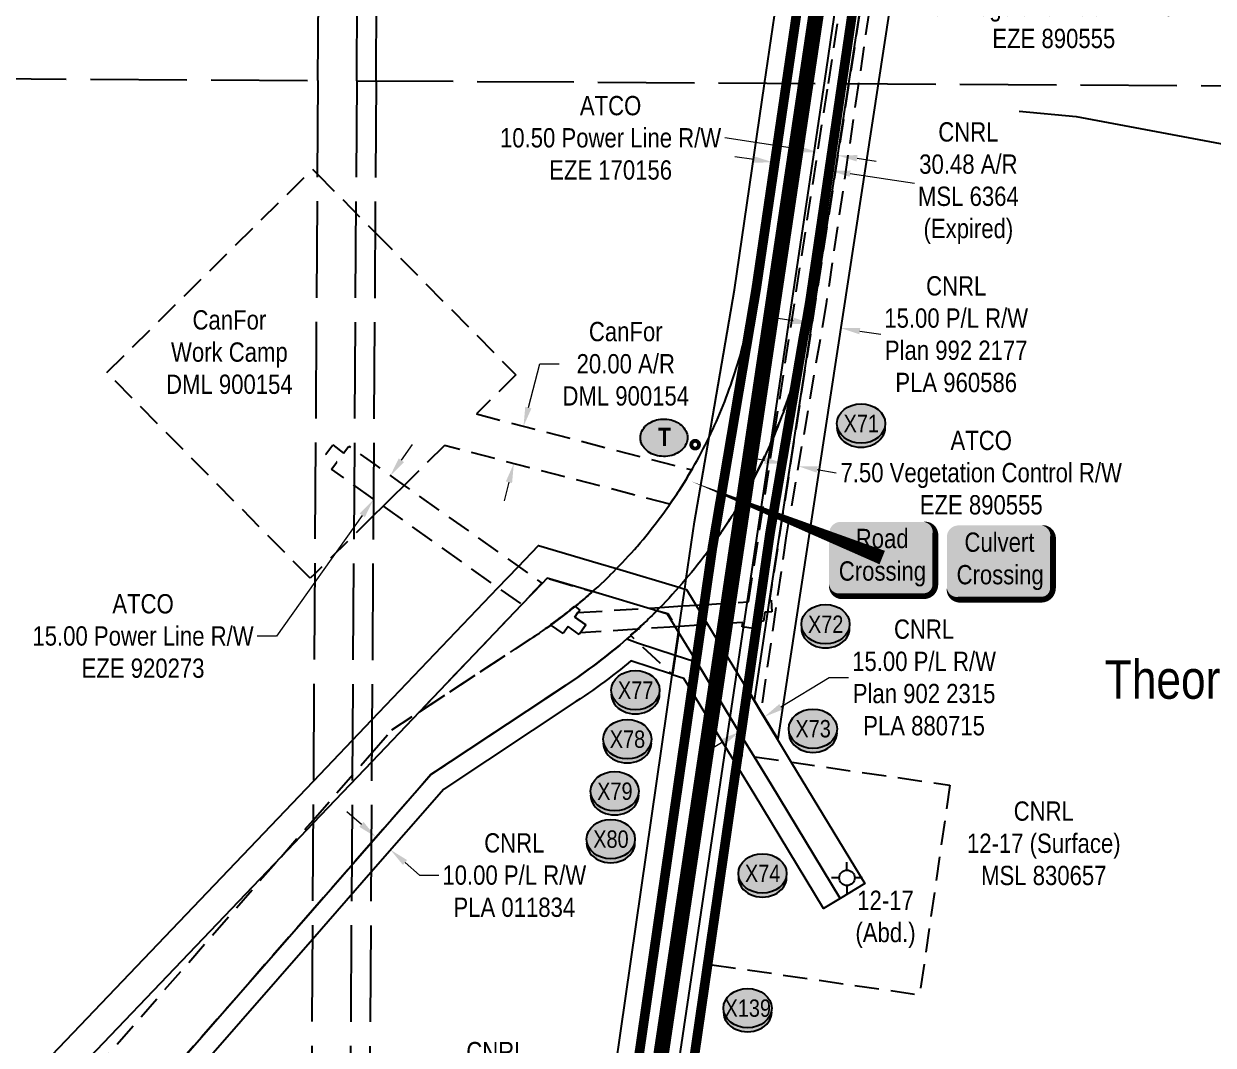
# Model space of a CAD drawing. Extents: x 454172 to 490274, y 6043290 to 6049925.
# Drawn here: x 470414 to 471030, y 6043773 to 6044302 of the extents above; entities that cross this region are included whole.
import ezdxf
from ezdxf.enums import TextEntityAlignment as Align

# ---------------------------------------------------------------- set-up
doc = ezdxf.new("R2010")
doc.units = 0
doc.header["$LTSCALE"] = 5
doc.header["$PDMODE"] = 35
doc.header["$PDSIZE"] = 5
for name, pattern in [('foc-ACCESSROAD', [3.75, 2.5, -1.25]), ('foc-FLOWLINE', [3.75, 2.5, -1.25]), ('foc-UNSURVEYED', [12.5, 10, -2.5]), ('foc-WHEELTRACKS', [2, 0.4, -1.6])]:
    doc.linetypes.add(name, pattern=pattern)
doc.layers.get('Defpoints').update_dxf_attribs({"color": 9})
for name, color, linetype in [('AS-ROADS', 254, 'Continuous'), ('AS-TELUS', 224, 'foc-TEL'), ('C-SYMBOL', 7, 'Continuous'), ('CG-NOTES', 7, 'Continuous'), ('F-AR', 190, 'foc-ACCESSROAD'), ('F-EZE', 190, 'foc-FLOWLINE'), ('F-RW', 190, 'Continuous'), ('F-WS', 190, 'foc-ACCESSROAD'), ('F-WS-S', 190, 'Continuous'), ('L-USEC', 7, 'foc-UNSURVEYED'), ('P-CROSSINGS', 250, 'Continuous'), ('P-PROPOSED', 10, 'Continuous'), ('T-WATER', 160, 'Continuous'), ('T-WATER-P3', 160, 'foc-WHEELTRACKS')]:
    doc.layers.add(name, color=color, linetype=linetype)
for name, color, linetype, lineweight in [('F-AR-T', 190, 'Continuous', 9), ('F-EZE-T', 190, 'Continuous', 9), ('F-RW-T', 190, 'Continuous', 9), ('F-WS-T', 190, 'Continuous', 9)]:
    doc.layers.add(name, color=color, linetype=linetype, lineweight=lineweight)
doc.styles.add('175L', font='ARIALN.TTF', dxfattribs={"height": 20})
doc.styles.add('80', font='ARIALN.TTF', dxfattribs={"height": 10})
doc.styles.add('80CG', font='ARIALN.TTF', dxfattribs={"height": 10})
doc.styles.add('BOLD', font='ARIALNB.TTF')
doc.styles.add('Crossing', font='ARIALN.TTF', dxfattribs={"height": 10})
doc.styles.add('foc-LtypeFont', font='ARIALN.TTF', dxfattribs={"height": 7.35})
doc.linetypes.add('foc-TEL', pattern='A,2,-1,["T",foc-LtypeFont,S=0.2,R=0,X=-0.425,Y=-0.75],-1.24,8', length=12.24)
doc.linetypes.add('foc-TOPO-flowdirection-NOLINE', pattern='A,0,[">",foc-LtypeFont,S=0.3,R=0,X=0,Y=-0.945],-20,[">",foc-LtypeFont,S=0.3,R=0,X=0,Y=-0.945],0', length=20)
doc.dimstyles.new('Compass 5 000', dxfattribs={"dimscale": 5, "dimtxt": 9, "dimasz": 2, "dimexe": 0.2, "dimexo": 0.0625, "dimgap": 0.5, "dimtad": 0, "dimtih": 1, "dimtoh": 1, "dimzin": 0, "dimdsep": 46, "dimtxsty": '80CG', "dimcen": 0.1, "dimse1": 1, "dimse2": 1, "dimclrd": 256, "dimclrt": 256, "dimaunit": 1, "dimadec": 4, "dimazin": 0, "dimtfac": 0.06, "dimtofl": 0, "dimtmove": 0, "dimatfit": 1, "dimfxl": 0.2, "dimtolj": 1, "dimtzin": 0, "dimlwd": -1, "dimarcsym": 0})

# ---------------------------------------------------------------- blocks, each defined once
blk = doc.blocks.new('Route_Letters')
h = blk.add_hatch(color=255)
h.dxf.hatch_style = 1
edge = h.paths.add_edge_path()
edge.add_ellipse((-0.12, 0.46), major_axis=(-11.97, 0), ratio=0.789318, start_angle=0, end_angle=360)
at = {"color": 5}
blk.add_open_spline([(-12.34, 0.46), (-12.34, -0.25), (-12.24, -0.97), (-11.72, -2.79), (-11.14, -3.88), (-9.56, -5.81), (-8.54, -6.66), (-6.22, -8.02), (-4.9, -8.54), (-2.12, -9.17), (-0.66, -9.3), (2.22, -9.13), (3.64, -8.84), (6.27, -7.89), (7.48, -7.22), (9.54, -5.6), (10.38, -4.64), (11.6, -2.54), (11.97, -1.4), (12.18, 0.91), (12.02, 2.08), (11.2, 4.3), (10.54, 5.35), (8.8, 7.2), (7.72, 7.99), (5.29, 9.24), (3.93, 9.68), (1.11, 10.18), (-0.35, 10.23), (-3.22, 9.91), (-4.61, 9.55), (-7.16, 8.47), (-8.32, 7.75), (-10.24, 6.02), (-11, 5.02), (-12.05, 2.86), (-12.32, 1.7), (-12.34, 0.52), (-12.34, 0.49), (-12.34, 0.46)], degree=3, knots=[0, 0, 0, 0, 0.219529, 0.219529, 0.575727, 0.575727, 0.931924, 0.931924, 1.288121, 1.288121, 1.644318, 1.644318, 2.000515, 2.000515, 2.356712, 2.356712, 2.712909, 2.712909, 3.069107, 3.069107, 3.425304, 3.425304, 3.781501, 3.781501, 4.137698, 4.137698, 4.493895, 4.493895, 4.850092, 4.850092, 5.20629, 5.20629, 5.562487, 5.562487, 5.918684, 5.918684, 6.274881, 6.274881, 6.283185, 6.283185, 6.283185, 6.283185], dxfattribs=at)
at = {"color": 14, "style": 'BOLD'}
blk.add_attdef('A', text='', height=9.5, dxfattribs=at).set_placement((0.22, 0.98), align=Align.MIDDLE)
blk = doc.blocks.new('AA')
at = {"const_width": 4}
blk.add_lwpolyline([(-1, 0, 1), (1, 0, 1)], format="xyb", close=True, dxfattribs=at)
blk.add_circle((0, 0), 2)
blk = doc.blocks.new('*D164')
at = {"layer": 'Defpoints', "color": 0, "transparency": 16777216}
for p in [(470832.35, 6044226.3), (470796.61, 6044192.52), (470826.74, 6044188.09)]:
    blk.add_point(p, dxfattribs=at)
at = {"layer": 'F-AR-T', "transparency": 16777216}
for p, q in [((470792.32, 6044232.17), (470782.43, 6044233.62)), ((470842.24, 6044224.84), (470875.6, 6044219.95))]:
    blk.add_line(p, q, dxfattribs=at)
for points in [[(470792.56, 6044233.82), (470792.08, 6044230.52), (470802.22, 6044230.72)], [(470842.49, 6044226.49), (470842, 6044223.19), (470832.35, 6044226.3)]]:
    blk.add_solid(points, dxfattribs=at)
at = {"layer": 'F-AR-T', "transparency": 16777216, "insert": (470903.5, 6044219.95), "char_height": 10, "attachment_point": 5, "style": '80CG'}
blk.add_mtext('\\A1;CNRL\\P30.48 A/R\\PMSL 6364\\P(Expired)', dxfattribs=at)
blk = doc.blocks.new('*D38')
at = {"layer": 'Defpoints', "color": 0, "transparency": 16777216}
for p in [(470809.21, 6044082.33), (470816.66, 6044081.04), (470815.33, 6044073.31)]:
    blk.add_point(p, dxfattribs=at)
at = {"layer": 'F-EZE-T', "transparency": 16777216}
for p, q in [((470798.02, 6044076.3), (470788.17, 6044078)), ((470825.19, 6044071.62), (470835.04, 6044069.92))]:
    blk.add_line(p, q, dxfattribs=at)
for points in [[(470798.3, 6044077.94), (470797.74, 6044074.66), (470807.87, 6044074.6)], [(470825.47, 6044073.26), (470824.9, 6044069.97), (470815.33, 6044073.31)]]:
    blk.add_solid(points, dxfattribs=at)
at = {"layer": 'F-EZE-T', "transparency": 16777216, "insert": (470910.14, 6044069.92), "char_height": 10, "attachment_point": 5, "style": '80CG'}
blk.add_mtext('\\A1;ATCO\\P7.50 Vegetation Control R/W\\PEZE 890555', dxfattribs=at)
blk = doc.blocks.new('*D40')
at = {"layer": 'Defpoints', "color": 0, "transparency": 16777216}
for p in [(470846.1, 6044319.99), (470853.52, 6044318.9), (470852.86, 6044314.39)]:
    blk.add_point(p, dxfattribs=at)
at = {"layer": 'F-EZE-T', "transparency": 16777216}
for p, q in [((470835.54, 6044316.93), (470825.65, 6044318.38)), ((470862.75, 6044312.94), (470872.65, 6044311.49))]:
    blk.add_line(p, q, dxfattribs=at)
for points in [[(470835.78, 6044318.58), (470835.3, 6044315.28), (470845.44, 6044315.48)], [(470862.99, 6044314.59), (470862.51, 6044311.29), (470852.86, 6044314.39)]]:
    blk.add_solid(points, dxfattribs=at)
at = {"layer": 'F-EZE-T', "transparency": 16777216, "insert": (470947.75, 6044311.49), "char_height": 10, "attachment_point": 5, "style": '80CG'}
blk.add_mtext('\\A1;ATCO\\P7.50 Vegetation Control R/W\\PEZE 890555', dxfattribs=at)
blk = doc.blocks.new('*D60')
at = {"layer": 'Defpoints', "color": 0, "transparency": 16777216}
for p in [(470609.71, 6043896.22), (470617.25, 6043889.64), (470604.1, 6043874.6)]:
    blk.add_point(p, dxfattribs=at)
at = {"layer": 'F-RW-T', "transparency": 16777216}
for p, q in [((470589.04, 6043887.77), (470581.51, 6043894.35)), ((470611.63, 6043868.02), (470619.16, 6043861.44)), ((470619.16, 6043861.44), (470629.16, 6043861.44))]:
    blk.add_line(p, q, dxfattribs=at)
for points in [[(470590.14, 6043889.02), (470587.95, 6043886.51), (470596.57, 6043881.18)], [(470612.73, 6043869.28), (470610.54, 6043866.77), (470604.1, 6043874.6)]]:
    blk.add_solid(points, dxfattribs=at)
at = {"layer": 'F-RW-T', "transparency": 16777216, "insert": (470668.25, 6043861.44), "char_height": 10, "attachment_point": 5, "style": '80CG'}
blk.add_mtext('\\A1;CNRL\\P10.00 P/L R/W\\PPLA 011834', dxfattribs=at)
blk = doc.blocks.new('*D69')
at = {"layer": 'Defpoints', "color": 0, "transparency": 16777216}
for p in [(470797.83, 6043943.5), (470820.86, 6043905.43), (470808.02, 6043897.65)]:
    blk.add_point(p, dxfattribs=at)
at = {"layer": 'F-RW-T', "transparency": 16777216}
for p, q in [((470806.39, 6043948.67), (470831.45, 6043963.83)), ((470831.45, 6043963.83), (470841.45, 6043963.83)), ((470776.43, 6043930.55), (470767.87, 6043925.37))]:
    blk.add_line(p, q, dxfattribs=at)
for points in [[(470805.53, 6043950.1), (470807.25, 6043947.25), (470797.83, 6043943.5)], [(470775.57, 6043931.97), (470777.29, 6043929.12), (470784.99, 6043935.72)]]:
    blk.add_solid(points, dxfattribs=at)
at = {"layer": 'F-RW-T', "transparency": 16777216, "insert": (470880.54, 6043963.83), "char_height": 10, "attachment_point": 5, "style": '80CG'}
blk.add_mtext('\\A1;CNRL\\P15.00 P/L R/W\\PPlan 902 2315\\PPLA 880715', dxfattribs=at)
blk = doc.blocks.new('*D73')
at = {"layer": 'Defpoints', "color": 0, "transparency": 16777216}
for p in [(470823.03, 6044150.4), (470837.37, 6044144.82), (470837.87, 6044148.12)]:
    blk.add_point(p, dxfattribs=at)
at = {"layer": 'F-RW-T', "transparency": 16777216}
for p, q in [((470812.64, 6044148.6), (470802.76, 6044150.12)), ((470847.25, 6044143.3), (470858.09, 6044141.64))]:
    blk.add_line(p, q, dxfattribs=at)
for points in [[(470812.89, 6044150.25), (470812.39, 6044146.96), (470822.52, 6044147.09)], [(470847.5, 6044144.95), (470847, 6044141.65), (470837.37, 6044144.82)]]:
    blk.add_solid(points, dxfattribs=at)
at = {"layer": 'F-RW-T', "transparency": 16777216, "insert": (470897.18, 6044141.64), "char_height": 10, "attachment_point": 5, "style": '80CG'}
blk.add_mtext('\\A1;CNRL\\P15.00 P/L R/W\\PPlan 992 2177\\PPLA 960586', dxfattribs=at)
blk = doc.blocks.new('*D199')
at = {"layer": 'Defpoints', "color": 0, "transparency": 16777216}
for p in [(470603.93, 6044068.23), (470636.45, 6044045.14), (470627.77, 6044032.91)]:
    blk.add_point(p, dxfattribs=at)
at = {"layer": 'F-RW-T', "transparency": 16777216}
for p, q in [((470609.72, 6044076.39), (470615.51, 6044084.54)), ((470589.46, 6044047.85), (470545.04, 6043985.3)), ((470545.04, 6043985.3), (470535.04, 6043985.3))]:
    blk.add_line(p, q, dxfattribs=at)
for points in [[(470608.37, 6044077.35), (470611.08, 6044075.42), (470603.93, 6044068.23)], [(470588.1, 6044048.82), (470590.82, 6044046.89), (470595.25, 6044056.01)]]:
    blk.add_solid(points, dxfattribs=at)
at = {"layer": 'F-RW-T', "transparency": 16777216, "insert": (470475.9, 6043985.3), "char_height": 10, "attachment_point": 5, "style": '80CG'}
blk.add_mtext('\\A1;ATCO\\P15.00 Power Line R/W\\PEZE 920273', dxfattribs=at)
blk = doc.blocks.new('GABD')
for p, q in [((0, 0.81), (0, 1.62)), ((-0.81, 0), (-1.62, 0)), ((1.62, 0), (0.81, 0)), ((0, -0.81), (0, -1.62))]:
    blk.add_line(p, q)
blk.add_circle((0, 0), 0.8)
blk = doc.blocks.new('*U275')
h = blk.add_hatch(color=59)
edge = h.paths.add_edge_path()
edge.add_line((-21.5, -20), (21.5, -20))
edge.add_arc((21.5, -14), 6, 270, 360)
edge.add_line((27.5, -14), (27.5, 12.5))
edge.add_arc((21.5, 12.5), 6, 0, 90)
edge.add_line((21.5, 18.5), (-21.5, 18.5))
edge.add_arc((-21.5, 12.5), 6, 90, 180)
edge.add_line((-27.5, 12.5), (-27.5, -14))
edge.add_arc((-21.5, -14), 6, 180, 270)
at = {"color": 1, "flags": 128}
blk.add_lwpolyline([(-98.92, 39.47, 0, 7.5, 0), (0, 0, 0, 0, 0)], format="xyseb", dxfattribs=at)
blk.add_lwpolyline([(-21.5, -20, 3, 3, 0), (21.5, -20, 3, 3, 0.414214), (27.5, -14, 3, 3, 0), (27.5, 12.5, 3, 0, 0.414214), (21.5, 18.5, 0, 0, 0), (-21.5, 18.5, 0, 0, 0.414214), (-27.5, 12.5, 0, 0, 0), (-27.5, -14, 0, 3, 0.414214)], format="xyseb", close=True, dxfattribs=at)
at = {"color": 1, "style": '80'}
blk.add_attdef('ENTER_TEXT_001', (-35.99, -5), '', height=10, dxfattribs=at)
blk = doc.blocks.new('*U263')
h = blk.add_hatch(color=254)
edge = h.paths.add_edge_path()
edge.add_line((-21.5, -20), (21.5, -20))
edge.add_arc((21.5, -14), 6, 270, 360)
edge.add_line((27.5, -14), (27.5, 12.5))
edge.add_arc((21.5, 12.5), 6, 0, 90)
edge.add_line((21.5, 18.5), (-21.5, 18.5))
edge.add_arc((-21.5, 12.5), 6, 90, 180)
edge.add_line((-27.5, 12.5), (-27.5, -14))
edge.add_arc((-21.5, -14), 6, 180, 270)
at = {"color": 160, "flags": 128}
blk.add_lwpolyline([(-21.5, -20, 3, 3, 0), (21.5, -20, 3, 3, 0.414214), (27.5, -14, 3, 3, 0), (27.5, 12.5, 3, 0, 0.414214), (21.5, 18.5, 0, 0, 0), (-21.5, 18.5, 0, 0, 0.414214), (-27.5, 12.5, 0, 0, 0), (-27.5, -14, 0, 3, 0.414214)], format="xyseb", close=True, dxfattribs=at)
at = {"color": 160, "style": '80'}
blk.add_attdef('ENTER_TEXT_001', (-26.85, -4.92), '', height=10, dxfattribs=at)
blk = doc.blocks.new('*D277')
at = {"layer": 'Defpoints', "color": 0, "transparency": 16777216}
for p in [(470727.87, 6043740.68), (470714.72, 6043720.44), (470724.73, 6043718.99)]:
    blk.add_point(p, dxfattribs=at)
at = {"layer": 'F-AR-T', "transparency": 16777216}
for p, q in [((470707.96, 6043743.56), (470698.06, 6043744.99)), ((470737.77, 6043739.25), (470747.66, 6043737.82))]:
    blk.add_line(p, q, dxfattribs=at)
for points in [[(470708.2, 6043745.21), (470707.72, 6043741.91), (470717.86, 6043742.13)], [(470738.01, 6043740.9), (470737.53, 6043737.6), (470727.87, 6043740.68)]]:
    blk.add_solid(points, dxfattribs=at)
at = {"layer": 'F-AR-T', "transparency": 16777216, "insert": (470658.98, 6043744.99), "char_height": 10, "attachment_point": 5, "style": '80CG'}
blk.add_mtext('\\A1;CNRL\\P10.06 P/L R/W\\PPlan 3038 RS\\PPLA 3797', dxfattribs=at)
blk = doc.blocks.new('*D278')
at = {"layer": 'Defpoints', "color": 0, "transparency": 16777216}
for p in [(470686.67, 6044090.46), (470667.99, 6044074.67), (470681.65, 6044071.12)]:
    blk.add_point(p, dxfattribs=at)
at = {"layer": 'F-AR-T', "transparency": 16777216}
for p, q in [((470675.53, 6044103.68), (470681.41, 6044126.31)), ((470681.41, 6044126.31), (470691.41, 6044126.31)), ((470665.48, 6044064.99), (470662.97, 6044055.31))]:
    blk.add_line(p, q, dxfattribs=at)
for points in [[(470673.92, 6044104.1), (470677.14, 6044103.26), (470673.02, 6044094)], [(470663.87, 6044065.41), (470667.09, 6044064.57), (470667.99, 6044074.67)]]:
    blk.add_solid(points, dxfattribs=at)
at = {"layer": 'F-AR-T', "transparency": 16777216, "insert": (470725.99, 6044126.31), "char_height": 10, "attachment_point": 5, "style": '80CG'}
blk.add_mtext('\\A1;CanFor\\P20.00 A/R^JDML 900154', dxfattribs=at)
blk = doc.blocks.new('xing2')
h = blk.add_hatch(color=50)
h.dxf.hatch_style = 1
edge = h.paths.add_edge_path()
edge.add_ellipse((0, 0), major_axis=(-12.5, 0), ratio=0.816297, start_angle=0, end_angle=360)
h = blk.add_hatch(color=250)
h.dxf.hatch_style = 1
edge = h.paths.add_edge_path()
edge.add_ellipse((0, -2.05), major_axis=(-12.5, 0), ratio=0.816297, start_angle=0, end_angle=180)
edge.add_line((12.5, -2.05), (12.5, 0))
edge.add_ellipse((0, 0), major_axis=(-12.5, 0), ratio=0.816297, start_angle=0, end_angle=180, ccw=False)
edge.add_line((-12.5, 0), (-12.5, -2.05))
at = {"color": 250}
blk.add_ellipse((0, 0), major_axis=(-12.5, 0), ratio=0.816297, dxfattribs=at)
blk.add_ellipse((0, -2.05), major_axis=(-12.5, 0), ratio=0.816297, start_param=0, end_param=3.141593, dxfattribs=at)
at = {"color": 250, "style": 'Crossing'}
blk.add_attdef('CROSSING', text='', height=9, dxfattribs=at).set_placement((0.09, 0.02), align=Align.MIDDLE_CENTER)
at = {"color": 250, "style": 'Crossing', "flags": 1}
for tag, p in [('OWNER', (0.09, -12.49)), ('DESCRIPTION', (0.09, -25.77)), ('LOCATION', (0.09, -39.3)), ('DWG_REF', (0.09, -52.84))]:
    blk.add_attdef(tag, text='', height=9, dxfattribs=at).set_placement(p, align=Align.MIDDLE_CENTER)
blk = doc.blocks.new('*D323')
at = {"layer": 'Defpoints', "color": 0, "transparency": 16777216}
for p in [(470825.45, 6044235.93), (470820.17, 6044201.58), (470830.63, 6044199.97)]:
    blk.add_point(p, dxfattribs=at)
at = {"layer": 'F-WS-T', "transparency": 16777216}
for p, q in [((470815.57, 6044237.46), (470777.27, 6044243.35)), ((470845.81, 6044232.8), (470855.69, 6044231.28))]:
    blk.add_line(p, q, dxfattribs=at)
for points in [[(470815.82, 6044239.1), (470815.32, 6044235.81), (470825.45, 6044235.93)], [(470846.06, 6044234.45), (470845.55, 6044231.15), (470835.92, 6044234.32)]]:
    blk.add_solid(points, dxfattribs=at)
at = {"layer": 'F-WS-T', "transparency": 16777216, "insert": (470718.13, 6044243.35), "char_height": 10, "attachment_point": 5, "style": '80CG'}
blk.add_mtext('\\A1;ATCO\\P10.50 Power Line R/W\\PEZE 170156', dxfattribs=at)

msp = doc.modelspace()

# ---------------------------------------------------------------- linework, layer by layer
at = {"layer": 'AS-ROADS', "const_width": 7.996, "flags": 128}
msp.add_lwpolyline([(470848.608, 6044468.47), (470711.966, 6043551.816)], dxfattribs=at)
at = {"layer": 'AS-TELUS', "flags": 128}
msp.add_lwpolyline([(470694.621, 6043368.296), (470829.093, 6044272.963), (470856.246, 6044458.086), (470856.525, 6044459.989), (470862.242, 6044498.96), (470862.521, 6044500.859), (470864.044, 6044511.236), (470864.791, 6044516.33), (470865.668, 6044522.339), (470866.692, 6044529.349), (470867.136, 6044532.392), (470871.135, 6044559.817), (470871.568, 6044562.792), (470871.878, 6044564.6), (470872.067, 6044565.945), (470873.725, 6044577.576), (470876.346, 6044595.551), (470908.187, 6044813.894), (470910.318, 6044828.503), (470913.245, 6044848.58), (470915.907, 6044866.831), (470946.461, 6045076.333), (470953.854, 6045127.037), (470961.159, 6045178.705)], dxfattribs=at)
at = {"layer": 'F-AR'}
for points in [[(470425.556, 6043731.567), (470547.391, 6043870.984), (470564.022, 6043890.016), (470594.388, 6043924.764), (470604.84, 6043936.725), (470619.184, 6043946.135), (470678, 6043984.721), (470679.383, 6043985.635), (470679.751, 6043985.879), (470681.263, 6043986.896), (470681.58, 6043987.111), (470683.265, 6043988.266), (470685.132, 6043989.568), (470686.985, 6043990.837), (470688.718, 6043992.137), (470690.494, 6043993.448), (470692.085, 6043994.64), (470692.435, 6043994.904), (470693.798, 6043995.945), (470694.23, 6043996.277), (470695.5, 6043997.264), (470696.013, 6043997.665), (470697.192, 6043998.597), (470697.784, 6043999.068), (470698.872, 6043999.945), (470699.553, 6044000.496), (470700.542, 6044001.304), (470701.291, 6044001.922), (470702.2, 6044002.678), (470703.025, 6044003.371), (470703.846, 6044004.067), (470704.746, 6044004.836), (470705.48, 6044005.469), (470706.454, 6044006.316), (470707.103, 6044006.885), (470708.156, 6044007.817), (470708.728, 6044008.32), (470709.945, 6044009.369), (470711.611, 6044010.889), (470713.264, 6044012.424), (470714.902, 6044013.972), (470716.529, 6044015.536), (470717.841, 6044016.871), (470718.131, 6044017.144), (470719.622, 6044018.63), (470721.204, 6044020.233), (470722.781, 6044021.86), (470724.34, 6044023.495), (470725.884, 6044025.144), (470727.415, 6044026.807), (470728.93, 6044028.482), (470730.431, 6044030.172), (470731.501, 6044031.396), (470732.013, 6044031.926), (470733.481, 6044033.64), (470734.934, 6044035.364), (470736.372, 6044037.102), (470737.796, 6044038.851), (470739.204, 6044040.613), (470740.596, 6044042.388), (470741.972, 6044044.173), (470743.334, 6044045.972), (470744.679, 6044047.782), (470746.008, 6044049.604), (470747.323, 6044051.438), (470748.62, 6044053.283), (470748.878, 6044053.656), (470749.9, 6044055.143), (470751.165, 6044057.009), (470752.417, 6044058.882), (470752.808, 6044059.475), (470753.652, 6044060.766), (470754.835, 6044062.602), (470756.066, 6044064.578), (470757.247, 6044066.502), (470758.404, 6044068.414), (470759.56, 6044070.376), (470760.139, 6044071.373), (470760.692, 6044072.327), (470761.807, 6044074.288), (470762.904, 6044076.258), (470763.985, 6044078.238), (470765.047, 6044080.227), (470766.093, 6044082.225), (470767.121, 6044084.233), (470768.132, 6044086.25), (470769.129, 6044088.274), (470770.101, 6044090.308), (470771.057, 6044092.35), (470771.997, 6044094.401), (470772.92, 6044096.459), (470773.823, 6044098.525), (470774.709, 6044100.6), (470775.577, 6044102.682), (470776.425, 6044104.771), (470777.256, 6044106.868), (470778.07, 6044108.972), (470778.864, 6044111.083), (470779.639, 6044113.201), (470780.397, 6044115.325), (470781.135, 6044117.456), (470781.855, 6044119.593), (470782.557, 6044121.738), (470783.24, 6044123.887), (470783.904, 6044126.043), (470784.549, 6044128.204), (470785.176, 6044130.371), (470785.783, 6044132.543), (470786.371, 6044134.72), (470786.94, 6044136.902), (470787.491, 6044139.09), (470788.021, 6044141.282), (470788.534, 6044143.479), (470789.138, 6044145.624), (470789.563, 6044147.854), (470789.972, 6044150.085), (470790.192, 6044151.303), (470790.375, 6044152.315), (470790.769, 6044154.542), (470791.158, 6044156.766), (470791.539, 6044158.988), (470791.912, 6044161.207), (470792.228, 6044163.115), (470808.096, 6044271.279), (470834.877, 6044453.843)], [(470865.984, 6044456.128), (470838.845, 6044271.1), (470822.305, 6044158.43), (470822.034, 6044156.797), (470821.821, 6044155.546), (470821.613, 6044154.321), (470821.187, 6044151.843), (470820.756, 6044149.357), (470820.289, 6044146.686), (470820.053, 6044145.348), (470819.903, 6044144.502), (470819.427, 6044142.054), (470818.91, 6044139.574), (470818.223, 6044137.185), (470817.64, 6044134.689), (470817.061, 6044132.276), (470816.457, 6044129.823), (470815.839, 6044127.371), (470815.451, 6044125.867), (470815.228, 6044125.026), (470814.513, 6044122.502), (470813.798, 6044120.045), (470813.091, 6044117.664), (470812.356, 6044115.249), (470811.586, 6044112.85), (470810.798, 6044110.458), (470810.596, 6044109.854), (470809.996, 6044108.067), (470809.175, 6044105.671), (470808.974, 6044105.1), (470808.326, 6044103.308), (470807.454, 6044100.946), (470807.054, 6044099.88), (470806.566, 6044098.584), (470805.665, 6044096.224), (470805.324, 6044095.355), (470804.728, 6044093.868), (470803.773, 6044091.539), (470803.138, 6044090.015), (470802.8, 6044089.213), (470801.817, 6044086.889), (470801.255, 6044085.582), (470800.81, 6044084.577), (470799.775, 6044082.285), (470798.766, 6044080.088), (470797.658, 6044077.707), (470796.852, 6044076.005), (470796.571, 6044075.428), (470795.455, 6044073.175), (470794.324, 6044070.925), (470793.179, 6044068.676), (470792.083, 6044066.561), (470790.82, 6044064.221), (470789.612, 6044062.012), (470788.387, 6044059.807), (470787.075, 6044057.478), (470785.878, 6044055.435), (470784.591, 6044053.27), (470783.289, 6044051.11), (470781.973, 6044048.954), (470781.583, 6044048.325), (470780.63, 6044046.824), (470779.269, 6044044.71), (470777.891, 6044042.597), (470776.5, 6044040.489), (470775.836, 6044039.496), (470775.086, 6044038.404), (470773.648, 6044036.34), (470772.197, 6044034.282), (470770.733, 6044032.223), (470769.771, 6044030.878), (470769.268, 6044030.194), (470767.767, 6044028.173), (470766.247, 6044026.166), (470764.71, 6044024.172), (470763.156, 6044022.191), (470761.584, 6044020.224), (470759.996, 6044018.27), (470758.39, 6044016.331), (470757.334, 6044015.077), (470756.768, 6044014.406), (470755.128, 6044012.494), (470753.472, 6044010.596), (470751.8, 6044008.715), (470750.111, 6044006.848), (470748.407, 6044004.995), (470746.685, 6044003.157), (470744.948, 6044001.334), (470743.547, 6043999.89), (470743.195, 6043999.527), (470742.056, 6043998.37), (470741.422, 6043997.731), (470740.389, 6043996.7), (470739.639, 6043995.957), (470738.709, 6043995.042), (470737.841, 6043994.196), (470737.014, 6043993.398), (470736.026, 6043992.452), (470735.306, 6043991.768), (470734.197, 6043990.722), (470733.585, 6043990.151), (470732.353, 6043989.01), (470731.85, 6043988.581), (470730.495, 6043987.314), (470730.104, 6043986.962), (470728.413, 6043985.449), (470726.606, 6043983.86), (470724.788, 6043982.286), (470722.876, 6043980.66), (470720.949, 6043979.049), (470719.008, 6043977.457), (470717.054, 6043975.881), (470715.086, 6043974.323), (470713.103, 6043972.781), (470711.109, 6043971.256), (470709.1, 6043969.75), (470707.079, 6043968.262), (470705.044, 6043966.789), (470702.998, 6043965.335), (470700.938, 6043963.899), (470698.867, 6043962.482), (470696.782, 6043961.082), (470694.706, 6043959.714), (470625.03, 6043913.559), (470594.091, 6043878.155), (470563.726, 6043843.405), (470448.622, 6043711.691)]]:
    msp.add_lwpolyline(points, dxfattribs=at)
at = {"layer": 'F-AR', "flags": 128}
msp.add_lwpolyline([(470674.036, 6043368.415), (470688.484, 6043468.325), (470759.37, 6043958.501), (470761.393, 6043972.493), (470761.62, 6043974.06), (470764.062, 6043990.95), (470764.995, 6043997.4), (470765.597, 6044001.564), (470769.878, 6044031.167), (470770.841, 6044032.512), (470772.305, 6044034.572), (470773.757, 6044036.631), (470775.196, 6044038.696), (470775.946, 6044039.788), (470776.61, 6044040.783), (470778.003, 6044042.891), (470779.381, 6044045.005), (470780.742, 6044047.12), (470781.696, 6044048.623), (470782.086, 6044049.252), (470783.403, 6044051.409), (470784.705, 6044053.57), (470785.993, 6044055.736), (470787.191, 6044057.78), (470788.503, 6044060.11), (470789.729, 6044062.317), (470790.938, 6044064.526), (470792.202, 6044066.868), (470793.298, 6044068.984), (470794.444, 6044071.233), (470795.575, 6044073.485), (470796.692, 6044075.74), (470796.973, 6044076.316), (470797.779, 6044078.019), (470798.888, 6044080.401), (470799.897, 6044082.599), (470800.933, 6044084.893), (470801.378, 6044085.898), (470801.941, 6044087.206), (470802.924, 6044089.531), (470803.262, 6044090.334), (470803.898, 6044091.858), (470804.853, 6044094.188), (470805.449, 6044095.676), (470805.79, 6044096.546), (470806.692, 6044098.907), (470807.18, 6044100.204), (470807.58, 6044101.27), (470808.452, 6044103.633), (470809.101, 6044105.427), (470809.303, 6044105.998), (470810.124, 6044108.395), (470810.724, 6044110.183), (470810.927, 6044110.787), (470811.715, 6044113.181), (470812.485, 6044115.581), (470813.22, 6044117.997), (470813.928, 6044120.379), (470814.643, 6044122.838), (470815.358, 6044125.362), (470815.581, 6044126.204), (470815.969, 6044127.709), (470816.588, 6044130.162), (470817.193, 6044132.616), (470817.772, 6044135.031), (470818.355, 6044137.528), (470819.042, 6044139.918), (470801.717, 6044038.474), (470795.131, 6043992.932), (470789.871, 6043956.561), (470786.483, 6043933.135), (470785.141, 6043923.859), (470784.232, 6043917.576), (470769.41, 6043815.077), (470719.108, 6043468.147), (470704.622, 6043368.239)], dxfattribs=at)
at = {"layer": 'F-EZE'}
for points in [[(470870.061, 6044457.033), (470841.601, 6044271.496), (470800.44, 6044003.787), (470801.279, 6044003.84), (470801.661, 6043997.855), (470799.66, 6043997.728), (470798.01, 6043997.623), (470797.308, 6043993.071), (470795.131, 6043992.932), (470792.712, 6043992.778), (470792.155, 6043989.162), (470786.228, 6043990.075), (470786.584, 6043992.387), (470768.742, 6043991.248), (470764.062, 6043990.95), (470753.81, 6043990.295), (470751.848, 6043990.17), (470731.937, 6043988.877), (470702.38, 6043987.014), (470705.263, 6043991.074), (470699.555, 6043995.128), (470701.208, 6043997.455), (470738.215, 6043999.816), (470743.641, 6044000.163), (470755.344, 6044000.91), (470762.586, 6044001.371), (470765.597, 6044001.564), (470789.566, 6044003.093), (470802.917, 6044089.533), (470830.939, 6044271.558), (470848.682, 6044386.699)], [(470873.845, 6044457.459), (470846.562, 6044271.467), (470829.841, 6044157.49), (470809.125, 6044037.3), (470809.125, 6044037.3), (470795.992, 6043946.491), (470792.653, 6043951.99), (470789.871, 6043956.561), (470795.131, 6043992.932), (470801.717, 6044038.474), (470819.042, 6044139.918), (470819.56, 6044142.4), (470820.036, 6044144.849), (470820.185, 6044145.695), (470820.422, 6044147.034), (470820.889, 6044149.707), (470821.321, 6044152.193), (470821.746, 6044154.673), (470821.955, 6044155.898), (470822.168, 6044157.15), (470822.439, 6044158.784), (470838.987, 6044271.512), (470866.14, 6044456.635)]]:
    msp.add_lwpolyline(points, dxfattribs=at)
at = {"layer": 'F-EZE', "flags": 128}
for points in [[(470574.232, 6044084.328), (470579.842, 6044080.142), (470582.536, 6044083.752), (470595.357, 6044074.648), (470608.292, 6044065.461), (470613.509, 6044061.755), (470670.224, 6044021.479), (470682.576, 6044012.706), (470672.104, 6044001.744), (470659.751, 6044010.516), (470602.679, 6044051.048), (470599.606, 6044053.23), (470595.24, 6044056.33), (470573.562, 6044071.725), (470576.254, 6044075.333), (470570.642, 6044079.518), (470574.232, 6044084.328)], [(470708.736, 6044008.318), (470708.165, 6044007.821), (470707.11, 6044006.895), (470706.46, 6044006.328), (470705.485, 6044005.483), (470704.75, 6044004.85), (470703.851, 6044004.079), (470703.03, 6044003.38), (470702.205, 6044002.681), (470701.325, 6044001.94), (470700.547, 6044001.306), (470699.557, 6044000.499), (470698.876, 6043999.949), (470697.787, 6043999.074), (470697.195, 6043998.602), (470696.016, 6043997.668), (470695.503, 6043997.264), (470694.234, 6043996.271), (470693.802, 6043995.936), (470692.434, 6043994.912), (470692.083, 6043994.652), (470690.487, 6043993.479), (470688.705, 6043992.186), (470686.964, 6043990.913), (470685.108, 6043989.652), (470683.242, 6043988.343), (470681.561, 6043987.171), (470681.244, 6043986.952), (470679.738, 6043985.907), (470679.372, 6043985.654), (470677.996, 6043984.705), (470619.15, 6043946.1), (470672.04, 6044001.464), (470682.512, 6044012.426), (470685.278, 6044015.321), (470708.736, 6044008.318)], [(470751.699, 6043975.701), (470750.208, 6043965.452), (470749.71, 6043965.824), (470732.178, 6043982.159), (470728.499, 6043985.714), (470730.19, 6043987.227), (470730.582, 6043987.58), (470731.939, 6043988.816), (470732.441, 6043989.277), (470733.673, 6043990.418), (470734.286, 6043990.99), (470735.396, 6043992.036), (470736.116, 6043992.721), (470737.104, 6043993.667), (470737.931, 6043994.466), (470738.8, 6043995.312), (470739.731, 6043996.227), (470740.481, 6043996.971), (470741.514, 6043998.003), (470742.149, 6043998.642), (470747.719, 6043996.978), (470753.417, 6043987.583), (470751.699, 6043975.701)]]:
    msp.add_lwpolyline(points, close=True, dxfattribs=at)
at = {"layer": 'F-EZE'}
msp.add_lwpolyline([(470705.263, 6043991.074), (470701.789, 6043986.182), (470696.082, 6043990.236), (470693.476, 6043986.567), (470687.049, 6043991.105), (470688.783, 6043992.406), (470690.56, 6043993.717), (470692.152, 6043994.91), (470692.502, 6043995.174), (470693.866, 6043996.215), (470694.298, 6043996.548), (470695.569, 6043997.535), (470696.082, 6043997.937), (470697.262, 6043998.869), (470697.854, 6043999.34), (470698.943, 6044000.217), (470699.624, 6044000.768), (470702.161, 6043998.797), (470699.555, 6043995.128), (470705.263, 6043991.074)], close=True, dxfattribs=at)
at = {"layer": 'F-RW'}
for points in [[(470401.37, 6043664.229), (470416.451, 6043659.687), (470562.277, 6043615.765), (470592.364, 6043606.703), (470693.856, 6043576.134), (470750.112, 6043965.197), (470751.601, 6043975.441), (470753.319, 6043987.317), (470753.711, 6043990.028), (470755.245, 6044000.637), (470756.553, 6044009.676), (470757.334, 6044015.077), (470761.591, 6044044.521), (470769.129, 6044088.274), (470782.305, 6044164.7), (470797.948, 6044271.337), (470824.668, 6044453.483), (470824.801, 6044454.386), (470830.568, 6044493.699), (470830.711, 6044494.675), (470832.892, 6044509.54), (470834.476, 6044520.337), (470842.518, 6044575.482)], [(470885.448, 6044458.697), (470856.76, 6044271.409), (470856.76, 6044271.409), (470804.771, 6043932.027), (470795.992, 6043946.491), (470792.653, 6043951.99), (470799.66, 6043997.728), (470800.543, 6044003.741), (470841.601, 6044271.496), (470870.043, 6044457.042)], [(470835.017, 6044454.349), (470808.223, 6044271.69), (470792.347, 6044163.472), (470792.03, 6044161.562), (470791.657, 6044159.342), (470791.276, 6044157.119), (470790.887, 6044154.893), (470790.492, 6044152.665), (470790.31, 6044151.653), (470790.09, 6044150.435), (470789.68, 6044148.202), (470789.255, 6044145.971), (470771.625, 6044043.242), (470769.878, 6044031.167), (470765.597, 6044001.564), (470764.995, 6043997.4), (470764.062, 6043990.95), (470761.62, 6043974.06), (470761.393, 6043972.493), (470759.37, 6043958.501), (470688.484, 6043468.325)], [(470388.267, 6043726.11), (470564.15, 6043910.219), (470594.497, 6043941.984), (470659.701, 6044010.238), (470670.168, 6044021.195), (470680.776, 6044032.299), (470711.649, 6044023.082), (470721.204, 6044020.233), (470753.472, 6044010.596), (470756.553, 6044009.676), (470757.441, 6044009.411), (470764.89, 6043997.129), (470789.754, 6043956.311), (470792.534, 6043951.742), (470795.872, 6043946.246), (470804.646, 6043931.789), (470811.94, 6043919.732), (470849.799, 6043857.147), (470836.988, 6043849.381), (470801.063, 6043908.706), (470792.671, 6043922.52), (470786.368, 6043932.897), (470762.765, 6043971.747), (470761.517, 6043973.801), (470753.319, 6043987.317), (470747.623, 6043996.708), (470742.056, 6043998.37), (470708.728, 6044008.32), (470685.278, 6044015.321), (470682.513, 6044012.427), (470672.047, 6044001.471), (470619.184, 6043946.135), (470594.358, 6043920.149), (470564.012, 6043888.384), (470547.391, 6043870.984), (470396.191, 6043712.714)], [(470448.622, 6043711.691), (470563.726, 6043843.405), (470594.091, 6043878.155), (470625.03, 6043913.559), (470694.706, 6043959.714), (470696.782, 6043961.082), (470698.867, 6043962.482), (470700.938, 6043963.899), (470702.998, 6043965.335), (470705.044, 6043966.789), (470707.079, 6043968.262), (470709.1, 6043969.75), (470711.109, 6043971.256), (470713.103, 6043972.781), (470715.086, 6043974.323), (470717.054, 6043975.881), (470719.008, 6043977.457), (470720.949, 6043979.049), (470722.876, 6043980.66), (470724.788, 6043982.286), (470726.606, 6043983.86), (470732.091, 6043981.896), (470751.601, 6043975.441), (470751.601, 6043975.441), (470761.291, 6043972.235), (470762.765, 6043971.747), (470786.368, 6043932.897), (470792.671, 6043922.52), (470801.063, 6043908.706), (470836.988, 6043849.381), (470828.437, 6043844.203), (470792.52, 6043903.516), (470784.118, 6043917.346), (470759.268, 6043958.25), (470756.133, 6043963.412), (470750.112, 6043965.197), (470749.613, 6043965.569), (470728.694, 6043972.492), (470727.296, 6043971.325), (470725.293, 6043969.683), (470723.277, 6043968.056), (470721.245, 6043966.448), (470719.201, 6043964.857), (470717.143, 6043963.285), (470715.07, 6043961.73), (470712.984, 6043960.192), (470710.886, 6043958.675), (470708.773, 6043957.175), (470706.648, 6043955.693), (470704.51, 6043954.231), (470702.359, 6043952.786), (470700.182, 6043951.352), (470631.671, 6043905.967), (470593.994, 6043862.853), (470563.628, 6043828.105), (470416.451, 6043659.687)]]:
    msp.add_lwpolyline(points, dxfattribs=at)
at = {"layer": 'F-WS'}
msp.add_lwpolyline([(470648.578, 6044100.352), (470760.139, 6044071.373), (470759.56, 6044070.376), (470758.404, 6044068.414), (470757.247, 6044066.502), (470756.066, 6044064.578), (470754.835, 6044062.602), (470753.652, 6044060.766), (470752.808, 6044059.475), (470752.417, 6044058.882), (470751.165, 6044057.009), (470749.9, 6044055.143), (470748.878, 6044053.656), (470632.042, 6044084.005), (470611.006, 6044063.21), (470605.287, 6044057.556), (470600.181, 6044052.508), (470595.169, 6044047.554), (470564.834, 6044017.565), (470562.514, 6044015.272), (470457.169, 6044121.837), (470563.733, 6044227.182), (470566.152, 6044224.736), (470596.104, 6044194.437), (470669.078, 6044120.618), (470648.578, 6044100.352)], close=True, dxfattribs=at)
at = {"layer": 'F-WS', "flags": 128}
msp.add_lwpolyline([(470893.953, 6043908.117), (470878.222, 6043799.337), (470769.41, 6043815.077), (470784.232, 6043917.576), (470785.141, 6043923.859), (470792.79, 6043922.753), (470812.068, 6043919.963), (470893.953, 6043908.117)], close=True, dxfattribs=at)
at = {"layer": 'L-USEC'}
for p, q in [((470566.46, 6044273.099), (470571.575, 6045077.131)), ((470586.579, 6044272.971), (470591.695, 6045077.003)), ((470596.619, 6044272.907), (470601.735, 6045076.939)), ((469761.142, 6044277.746), (470566.46, 6044273.099)), ((470566.46, 6044273.099), (470561.344, 6043469.066)), ((470586.579, 6044272.971), (470581.464, 6043468.938)), ((470586.579, 6044272.983), (471391.884, 6044268.334)), ((470596.619, 6044272.907), (470591.503, 6043468.874))]:
    msp.add_line(p, q, dxfattribs=at)
at = {"layer": 'P-PROPOSED', "flags": 128}
for points in [[(471392.706, 6044292.049, 4.997, 4.997, 0), (471267.084, 6044408.529, 4.997, 4.997, 0), (471221.289, 6044445.994, 4.997, 4.997, 0), (471188.373, 6044464.755, 4.997, 4.997, 0), (471159.579, 6044475.102, 4.997, 4.997, 0), (471123.012, 6044480.892, 4.997, 4.997, 0), (471084.243, 6044481.193, 4.997, 4.997, 0), (471024.088, 6044476.751, 4.997, 4.997, 0), (470885.638, 6044461.64, 4.997, 4.997, 0), (470874.016, 6044460.372, 4.997, 4.997, 0), (470870.224, 6044459.95, 4.997, 4.997, 0), (470865.542, 6044459.449, 4.997, 4.997, 0), (470865.151, 6044456.78, 4.997, 4.997, 0), (470837.998, 6044271.657, 4.997, 4.997, 0), (470821.451, 6044158.94, 4.997, 4.997, 0), (470819.905, 6044149.883, 4.997, 4.997, 0), (470818.058, 6044140.095, 4.997, 4.997, 0), (470800.729, 6044038.629, 4.997, 4.997, 0), (470794.141, 6043993.076, 4.997, 4.997, 0), (470788.881, 6043956.704, 4.997, 4.997, 0), (470785.493, 6043933.279, 4.997, 4.997, 0), (470783.243, 6043917.719, 4.997, 4.997, 0), (470768.42, 6043815.22, 4.997, 4.997, 0), (470742.318, 6043635.193, 4.997, 4.997, 0)], [(470714.214, 6043639.257, 4.997, 4.997, 0), (470760.36, 6043958.358, 4.997, 4.997, 0), (470770.866, 6044031.012, 4.997, 4.997, 0), (470793.6, 6044165.368, 4.997, 4.997, 0), (470836.335, 6044456.443, 4.997, 4.997, 0), (470824.888, 6044455.891, 4.997, 4.997, 0), (470733.089, 6044451.464, 4.997, 4.997, 0), (470694.694, 6044445.791, 4.997, 4.997, 0), (470637.913, 6044428.982, 4.997, 4.997, 0), (470597.1, 6044411.479, 4.997, 4.997, 0), (470581.966, 6044404.988, 4.997, 4.997, 0), (470566.753, 6044396.524, 4.997, 4.997, 0), (470404.469, 6044306.229, 4.997, 4.997, 0)]]:
    msp.add_lwpolyline(points, format="xyseb", dxfattribs=at)
at = {"layer": 'T-WATER', "flags": 128}
msp.add_lwpolyline([(470929.783, 6044257.154), (470959.268, 6044254.515), (471080.962, 6044231.663), (471175.071, 6044220.217), (471248.652, 6044206.326), (471343.237, 6044196.803), (471393.395, 6044186.284)], dxfattribs=at)
at = {"layer": 'T-WATER-P3', "linetype": 'foc-TOPO-flowdirection-NOLINE', "flags": 128}
msp.add_lwpolyline([(470929.783, 6044257.154), (470959.268, 6044254.515), (471080.962, 6044231.663), (471175.071, 6044220.217), (471248.652, 6044206.326), (471343.237, 6044196.803), (471393.395, 6044186.284), (471423.501, 6044174.462), (471440.44, 6044171.257), (471494.907, 6044166.15), (471532.736, 6044164.909), (471586.424, 6044159.32), (471727.404, 6044157.397), (471761.937, 6044152.968), (471778.817, 6044148.922), (471820.297, 6044125.48), (471830.589, 6044114.517), (471847.816, 6044089.943), (471858.047, 6044079.1), (471873.307, 6044074.211), (471891.979, 6044074.971), (471906.551, 6044082.625), (471930.168, 6044100.381), (471956.61, 6044116.222), (471984.617, 6044130.209), (472015.758, 6044139.697), (472033.824, 6044142.497), (472052.011, 6044144.697), (472092.176, 6044145.623), (472127.111, 6044149.538), (472138.985, 6044156.046), (472160.442, 6044172.358), (472174.058, 6044178.868), (472190.379, 6044182.805), (472208.932, 6044182.543), (472225.153, 6044178.616), (472242.809, 6044176.613), (472259.251, 6044180.55), (472272.084, 6044187.779), (472287.384, 6044192.074), (472342.194, 6044195.73), (472349.487, 6044191.547)], dxfattribs=at)

# ---------------------------------------------------------------- block references
ref = msp.add_blockref('*U263', (470919.836, 6044024.161), dxfattribs=dict(xscale=0.9989510452182876, yscale=0.9989510452182876, zscale=0.9989510452182876))
ref.add_attrib('ENTER_TEXT_001', 'Culvert', (470901.475, 6044028.96), dxfattribs={"color": 160, "height": 9.9895, "style": '80'})
ref.add_attrib('ENTER_TEXT_002', 'Crossing', (470897.383, 6044012.133), dxfattribs={"color": 160, "height": 9.9895, "style": '80'})
at = {"layer": 'CG-NOTES', "xscale": 0.9984468346444563, "yscale": 0.9984468346444563, "zscale": 0.9984468346444563}
msp.add_blockref('Route_Letters', (470745.876, 6044087.596), dxfattribs=at).add_auto_attribs({'A': 'T'})
msp.add_blockref('AA', (470761.946, 6044084.446), dxfattribs=at)
at = {"layer": 'CG-NOTES'}
ref = msp.add_blockref('*U275', (470858.858, 6044025.975), dxfattribs=at)
ref.add_attrib('ENTER_TEXT_001', 'Road', (470845.147, 6044030.867), dxfattribs={"layer": '0', "color": 1, "height": 10, "style": '80'})
ref.add_attrib('ENTER_TEXT_002', 'Crossing', (470836.382, 6044014.023), dxfattribs={"layer": '0', "color": 1, "height": 10, "style": '80'})
at = {"layer": 'F-WS-S', "xscale": 5, "yscale": 5, "zscale": 5}
msp.add_blockref('GABD', (470840.6, 6043860.097), dxfattribs=at)
at = {"layer": 'P-CROSSINGS', "color": 6}
for p, values in [((470847.912, 6044095.414), {'CROSSING': 'X71'}), ((470829.476, 6043991.433), {'CROSSING': 'X72'}), ((470730.994, 6043957.276), {'CROSSING': 'X77'}), ((470822.965, 6043937.314), {'CROSSING': 'X73'}), ((470726.789, 6043931.89), {'CROSSING': 'X78'}), ((470720.254, 6043904.929), {'CROSSING': 'X79'}), ((470718.223, 6043880.13), {'CROSSING': 'X80'}), ((470796.812, 6043862.353), {'CROSSING': 'X74'})]:
    msp.add_blockref('xing2', p, dxfattribs=at).add_auto_attribs(values)
at = {"layer": 'P-CROSSINGS', "xscale": 0.9987625526769183, "yscale": 0.9987625526769183, "zscale": 0.9987625526769183, "rotation": 0.005425436960693021}
msp.add_blockref('xing2', (470789.1, 6043792.57), dxfattribs=at).add_auto_attribs({'CROSSING': 'X139'})

# ---------------------------------------------------------------- texts
at = {"layer": 'C-SYMBOL', "color": 3, "style": '175L'}
msp.add_text('Theor. N.W.1/4 Sec. 17-64-23-W.5M.', height=20, dxfattribs=at).set_placement((471163.87, 6043946.828), align=Align.BOTTOM_CENTER)
at = {"layer": 'F-WS-T', "char_height": 10, "attachment_point": 5, "style": '80CG'}
for s, insert, width in [('\\A1;CanFor\\PWork Camp\\PDML 900154', (470520.628, 6044132.354), 78.99495), ('\\A1;CNRL\\P12-17 (Surface)\\PMSL 830657', (470942.56, 6043877.916), 78.99495), ('\\A1;12-17\\P(Abd.)', (470860.569, 6043838.591), 30.59795)]:
    msp.add_mtext(s, dxfattribs=dict(at, insert=insert, width=width))

# ---------------------------------------------------------------- dimensions: what is measured, and where the dimension line sits
at = {"layer": 'F-AR-T'}
dim = msp.add_linear_dim(base=(470832.35, 6044226.295), p1=(470796.608, 6044192.518), p2=(470826.742, 6044188.095), angle=351.648739, text='CNRL\\P30.48 A/R\\PMSL 6364\\P(Expired)', dimstyle='Compass 5 000', dxfattribs=at)
dim.commit()
dim.dimension.update_dxf_attribs({"geometry": '*D164', "text_midpoint": (470903.502, 6044219.946), "dimtype": 161})
at = {"layer": 'F-AR-T', "color": 5}
dim = msp.add_linear_dim(base=(470667.994, 6044074.666), p1=(470686.675, 6044090.456), p2=(470681.652, 6044071.118), angle=255.438586, text='CanFor\\P20.00 A/R^JDML 900154', dimstyle='Compass 5 000', override={"dimtfill": 0}, dxfattribs=at)
dim.commit()
dim.dimension.update_dxf_attribs({"geometry": '*D278', "text_midpoint": (470725.993, 6044126.311), "dimtype": 161})
dim = msp.add_linear_dim(base=(470727.87, 6043740.679), p1=(470714.721, 6043720.438), p2=(470724.734, 6043718.99), angle=351.771371, text='CNRL\\P10.06 P/L R/W\\PPlan 3038 RS\\PPLA 3797', dimstyle='Compass 5 000', dxfattribs=at)
dim.commit()
dim.dimension.update_dxf_attribs({"geometry": '*D277', "text_midpoint": (470658.978, 6043744.989), "dimtype": 161})
at = {"layer": 'F-EZE-T'}
for base, p1, p2, angle, picture, middle in [((470852.858, 6044314.392), (470846.098, 6044319.99), (470853.52, 6044318.901), 351.654859, '*D40', (470947.745, 6044311.489)), ((470815.333, 6044073.314), (470809.207, 6044082.33), (470816.665, 6044081.045), 350.220798, '*D38', (470910.141, 6044069.917))]:
    dim = msp.add_linear_dim(base=base, p1=p1, p2=p2, angle=angle, text='ATCO\\P7.50 Vegetation Control R/W\\PEZE 890555', dimstyle='Compass 5 000', dxfattribs=at)
    dim.commit()
    dim.dimension.update_dxf_attribs({"geometry": picture, "text_midpoint": middle, "dimtype": 161})
at = {"layer": 'F-RW-T'}
for base, p1, p2, angle, text, picture, middle in [((470837.368, 6044144.816), (470823.031, 6044150.399), (470837.874, 6044148.125), 351.290617, 'CNRL\\P15.00 P/L R/W\\PPlan 992 2177\\PPLA 960586', '*D73', (470897.178, 6044141.641)), ((470603.934, 6044068.232), (470627.772, 6044032.914), (470636.453, 6044045.138), 54.619009, 'ATCO\\P15.00 Power Line R/W\\PEZE 920273', '*D199', (470475.899, 6043985.301)), ((470797.833, 6043943.495), (470808.015, 6043897.654), (470820.862, 6043905.426), 31.171037, 'CNRL\\P15.00 P/L R/W\\PPlan 902 2315\\PPLA 880715', '*D69', (470880.538, 6043963.833)), ((470604.102, 6043874.604), (470609.715, 6043896.224), (470617.245, 6043889.643), 318.850005, 'CNRL\\P10.00 P/L R/W\\PPLA 011834', '*D60', (470668.248, 6043861.443))]:
    dim = msp.add_linear_dim(base=base, p1=p1, p2=p2, angle=angle, text=text, dimstyle='Compass 5 000', dxfattribs=at)
    dim.commit()
    dim.dimension.update_dxf_attribs({"geometry": picture, "text_midpoint": middle, "dimtype": 161})
at = {"layer": 'F-WS-T', "color": 3}
dim = msp.add_linear_dim(base=(470825.455, 6044235.934), p1=(470830.633, 6044199.972), p2=(470820.167, 6044201.583), angle=171.248281, text='ATCO\\P10.50 Power Line R/W\\PEZE 170156', dimstyle='Compass 5 000', dxfattribs=at)
dim.commit()
dim.dimension.update_dxf_attribs({"geometry": '*D323', "text_midpoint": (470718.128, 6044243.352), "dimtype": 161})

doc.saveas('drawing.dxf')
